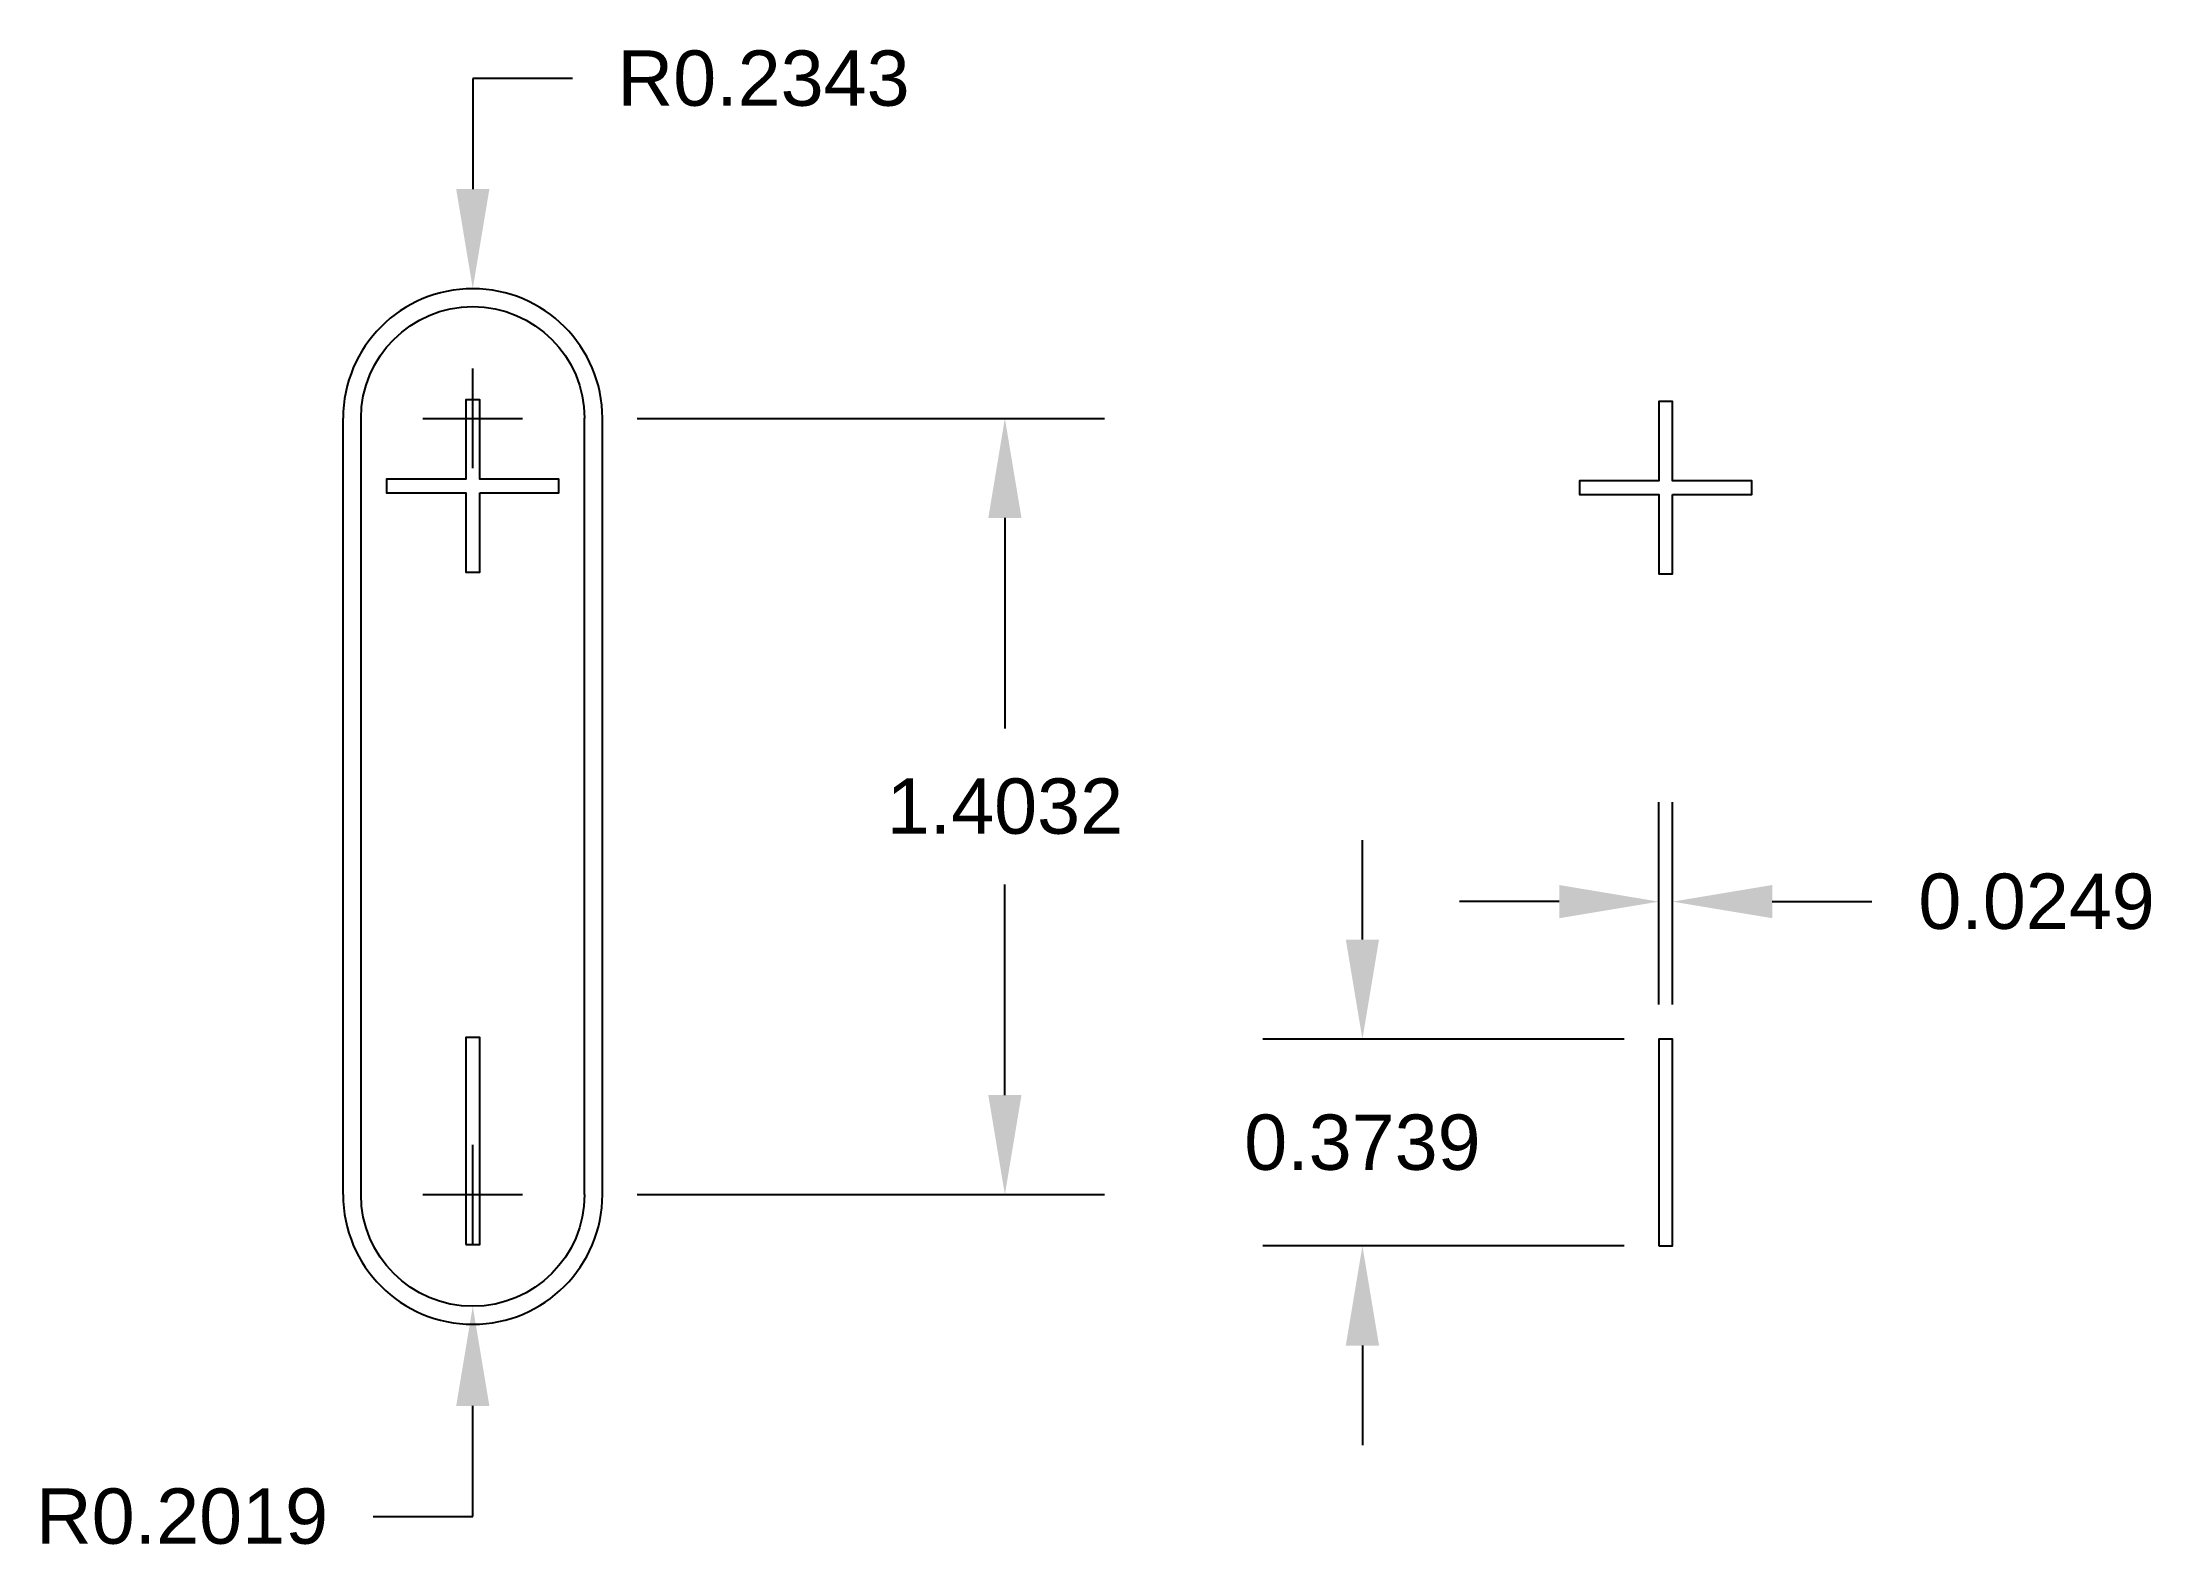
# Model space of a CAD drawing. Header units: inches. Extents: x 1.06 to 4.87, y 0.46 to 3.19.
import ezdxf

# ---------------------------------------------------------------- set-up
doc = ezdxf.new("R2010")
doc.units = ezdxf.units.IN
doc.header["$MEASUREMENT"] = 0
for name, color, linetype in [('Bază 2D', 6, 'Continuous'), ('Cotare', 3, 'Continuous'), ('Simboluri', 2, 'Continuous')]:
    doc.layers.add(name, color=color, linetype=linetype)
doc.styles.get("Standard").update_dxf_attribs({"font": 'arial.ttf'})
doc.dimstyles.get("Standard").update_dxf_attribs({"dimtxt": 0.1, "dimasz": 0.18, "dimexe": 0.18, "dimexo": 0.0625, "dimgap": 0.09, "dimtad": 0, "dimtih": 1, "dimtoh": 1, "dimdec": 4, "dimzin": 0, "dimdsep": 46, "dimtxsty": 'Standard', "dimcen": 0.09, "dimadec": 0, "dimazin": 0, "dimtfac": 1, "dimtdec": 4, "dimtofl": 0, "dimtmove": 0, "dimatfit": 3, "dimfxl": 1, "dimtolj": 1, "dimtzin": 0, "dimarcsym": 0})

# ---------------------------------------------------------------- blocks, each defined once
blk = doc.blocks.new('*D4')
at = {"layer": 'Cotare', "color": 0, "lineweight": -2, "transparency": 16777216}
for p, q in [((2.0156, 3.1256), (1.8356, 3.1256)), ((1.8356, 3.1256), (1.8356, 2.9256)), ((1.8356, 2.4213), (1.8356, 2.6013)), ((1.7456, 2.5113), (1.9256, 2.5113))]:
    blk.add_line(p, q, dxfattribs=at)
at = {"layer": 'Cotare', "color": 0, "transparency": 16777216}
blk.add_solid([(1.8056, 2.9256), (1.8656, 2.9256), (1.8356, 2.7456)], dxfattribs=at)
at = {"layer": 'Defpoints', "color": 0, "transparency": 16777216}
for p in [(1.8356, 2.7456), (1.8356, 2.5113)]:
    blk.add_point(p, dxfattribs=at)
at = {"layer": 'Cotare', "color": 0, "transparency": 16777216, "insert": (2.361, 3.1256), "char_height": 0.1, "attachment_point": 5}
blk.add_mtext('\\A1;R0.2343', dxfattribs=at)
blk = doc.blocks.new('*D5')
at = {"layer": 'Cotare', "color": 0, "lineweight": -2, "transparency": 16777216}
for p, q in [((1.8356, 1.0181), (1.8356, 1.1981)), ((1.7456, 1.1081), (1.9256, 1.1081)), ((1.8356, 0.5263), (1.8356, 0.7263)), ((1.6556, 0.5263), (1.8356, 0.5263))]:
    blk.add_line(p, q, dxfattribs=at)
at = {"layer": 'Cotare', "color": 0, "transparency": 16777216}
blk.add_solid([(1.8056, 0.7263), (1.8656, 0.7263), (1.8356, 0.9063)], dxfattribs=at)
at = {"layer": 'Defpoints', "color": 0, "transparency": 16777216}
for p in [(1.8356, 1.1081), (1.8356, 0.9063)]:
    blk.add_point(p, dxfattribs=at)
at = {"layer": 'Cotare', "color": 0, "transparency": 16777216, "insert": (1.3101, 0.5263), "char_height": 0.1, "attachment_point": 5}
blk.add_mtext('\\A1;R0.2019', dxfattribs=at)
blk = doc.blocks.new('*D6')
at = {"layer": 'Cotare', "color": 0, "lineweight": -2, "transparency": 16777216}
for p, q in [((2.1324, 2.5113), (2.9772, 2.5113)), ((2.7972, 2.3313), (2.7972, 1.9508)), ((2.7972, 1.2881), (2.7972, 1.6686)), ((2.1324, 1.1081), (2.9772, 1.1081))]:
    blk.add_line(p, q, dxfattribs=at)
at = {"layer": 'Cotare', "color": 0, "transparency": 16777216}
for points in [[(2.7672, 2.3313), (2.8272, 2.3313), (2.7972, 2.5113)], [(2.7672, 1.2881), (2.8272, 1.2881), (2.7972, 1.1081)]]:
    blk.add_solid(points, dxfattribs=at)
at = {"layer": 'Defpoints', "color": 0, "transparency": 16777216}
for p in [(2.0699, 2.5113), (2.7972, 2.5113), (2.0699, 1.1081)]:
    blk.add_point(p, dxfattribs=at)
at = {"layer": 'Cotare', "color": 0, "transparency": 16777216, "insert": (2.7972, 1.8097), "char_height": 0.1, "attachment_point": 5}
blk.add_mtext('\\A1;1.4032', dxfattribs=at)
blk = doc.blocks.new('*D7')
at = {"layer": 'Cotare', "color": 0, "lineweight": -2, "transparency": 16777216}
for p, q in [((3.979, 1.4516), (3.979, 1.8177)), ((4.0039, 1.4516), (4.0039, 1.8177)), ((3.799, 1.6377), (3.619, 1.6377)), ((4.1839, 1.6377), (4.3639, 1.6377))]:
    blk.add_line(p, q, dxfattribs=at)
at = {"layer": 'Cotare', "color": 0, "transparency": 16777216}
for points in [[(3.799, 1.6677), (3.799, 1.6077), (3.979, 1.6377)], [(4.1839, 1.6677), (4.1839, 1.6077), (4.0039, 1.6377)]]:
    blk.add_solid(points, dxfattribs=at)
at = {"layer": 'Defpoints', "color": 0, "transparency": 16777216}
for p in [(4.0039, 1.6377), (3.979, 1.3891), (4.0039, 1.3891)]:
    blk.add_point(p, dxfattribs=at)
at = {"layer": 'Cotare', "color": 0, "transparency": 16777216, "insert": (4.6616, 1.6377), "char_height": 0.1, "attachment_point": 5}
blk.add_mtext('\\A1;0.0249', dxfattribs=at)
blk = doc.blocks.new('*D8')
at = {"layer": 'Cotare', "color": 0, "lineweight": -2, "transparency": 16777216}
for p, q in [((3.4433, 1.5691), (3.4433, 1.7491)), ((3.9165, 1.3891), (3.2633, 1.3891)), ((3.9165, 1.0153), (3.2633, 1.0153)), ((3.4433, 0.8353), (3.4433, 0.6553))]:
    blk.add_line(p, q, dxfattribs=at)
at = {"layer": 'Cotare', "color": 0, "transparency": 16777216}
for points in [[(3.4133, 1.5691), (3.4733, 1.5691), (3.4433, 1.3891)], [(3.4133, 0.8353), (3.4733, 0.8353), (3.4433, 1.0153)]]:
    blk.add_solid(points, dxfattribs=at)
at = {"layer": 'Defpoints', "color": 0, "transparency": 16777216}
for p in [(3.4433, 1.3891), (3.979, 1.3891), (3.979, 1.0153)]:
    blk.add_point(p, dxfattribs=at)
at = {"layer": 'Cotare', "color": 0, "transparency": 16777216, "insert": (3.4433, 1.2022), "char_height": 0.1, "attachment_point": 5}
blk.add_mtext('\\A1;0.3739', dxfattribs=at)

msp = doc.modelspace()

# ---------------------------------------------------------------- linework, layer by layer
at = {"layer": 'Bază 2D'}
for p, q in [((1.60132, 1.10814), (1.60132, 2.51134)), ((1.63372, 1.10814), (1.63372, 2.51134)), ((2.06988, 1.10814), (2.06988, 2.51134))]:
    msp.add_line(p, q, dxfattribs=at)
at = {"layer": 'Bază 2D', "extrusion": (-2.44929e-16, -6.12323e-17, -1)}
msp.add_line((2.03749, 1.10814), (2.03749, 2.51134), dxfattribs=at)
at = {"layer": 'Bază 2D'}
for centre, start, end in [((1.8356, 2.51134), 0, 180), ((1.8356, 1.10814), 180, 0)]:
    msp.add_arc(centre, 0.23428, start, end, dxfattribs=at)
at = {"layer": 'Bază 2D', "extrusion": (-2.44929e-16, -6.12323e-17, -1)}
for centre, start, end in [((-1.8356, 2.51134), 0, 180), ((-1.8356, 1.10814), 180, 0)]:
    msp.add_arc(centre, 0.20189, start, end, dxfattribs=at)
at = {"layer": 'Simboluri'}
for points in [[(1.84806, 2.37648), (1.99137, 2.37648), (1.99137, 2.4014), (1.84806, 2.4014), (1.84806, 2.54471), (1.82314, 2.54471), (1.82314, 2.4014), (1.67983, 2.4014), (1.67983, 2.37648), (1.82314, 2.37648), (1.82314, 2.23316), (1.84806, 2.23316)], [(4.0039, 2.37363), (4.14721, 2.37363), (4.14721, 2.39856), (4.0039, 2.39856), (4.0039, 2.54187), (3.97898, 2.54187), (3.97898, 2.39856), (3.83567, 2.39856), (3.83567, 2.37363), (3.97898, 2.37363), (3.97898, 2.23032), (4.0039, 2.23032)], [(1.82314, 1.01814), (1.84806, 1.01814), (1.84806, 1.39199), (1.82314, 1.39199)], [(3.97898, 1.0153), (4.0039, 1.0153), (4.0039, 1.38915), (3.97898, 1.38915)]]:
    msp.add_lwpolyline(points, close=True, dxfattribs=at)

# ---------------------------------------------------------------- dimensions: what is measured, and where the dimension line sits
at = {"layer": 'Cotare'}
for center, mpoint, picture, middle in [((1.8356, 2.51134), (1.8356, 2.74562), '*D4', (2.36102, 3.12562)), ((1.8356, 1.10814), (1.8356, 0.90625), '*D5', (1.31008, 0.52625))]:
    dim = msp.add_radius_dim(center=center, mpoint=mpoint, dimstyle='Standard', dxfattribs=at)
    dim.commit()
    dim.dimension.update_dxf_attribs({"geometry": picture, "text_midpoint": middle, "dimtype": 164})
for base, p1, p2, angle, picture, middle in [((2.79722, 2.51134), (2.06988, 1.10814), (2.06988, 2.51134), 270, '*D6', (2.79722, 1.80974)), ((3.443264, 1.38915), (3.978977, 1.015296), (3.978977, 1.38915), 90, '*D8', (3.443264, 1.202223))]:
    dim = msp.add_linear_dim(base=base, p1=p1, p2=p2, angle=angle, dimstyle='Standard', dxfattribs=at)
    dim.commit()
    dim.dimension.update_dxf_attribs({"geometry": picture, "text_midpoint": middle})
dim = msp.add_linear_dim(base=(4.0039, 1.63772), p1=(3.97898, 1.38915), p2=(4.0039, 1.38915), dimstyle='Standard', dxfattribs=at)
dim.commit()
dim.dimension.update_dxf_attribs({"geometry": '*D7', "text_midpoint": (4.66157, 1.63772)})

doc.saveas('drawing.dxf')
